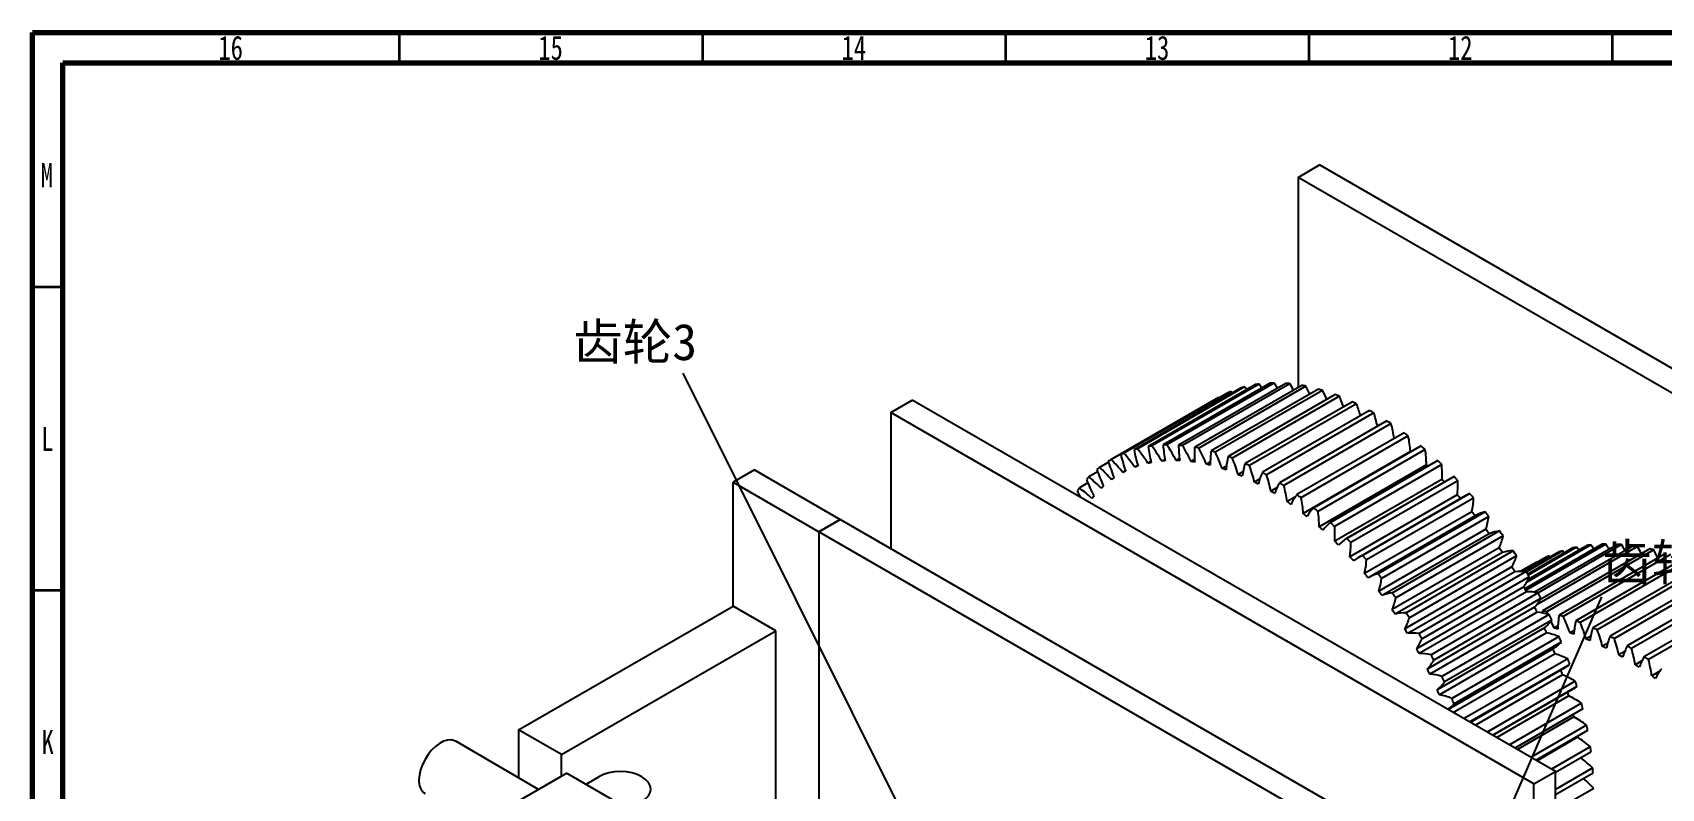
# Model space of a CAD drawing. Header units: millimetres. Extents: x 15 to 836, y 5 to 589.
# Drawn here: x 15 to 283.6, y 464.3 to 589 of the extents above; entities that cross this region are included whole.
import ezdxf

# ---------------------------------------------------------------- set-up
doc = ezdxf.new("R2010")
doc.units = ezdxf.units.MM
doc.styles.add('SLDTEXTSTYLE0', font='TXT', dxfattribs={"width": 0.75})
doc.dimstyles.new('SLDDIMSTYLE0', dxfattribs={"dimtxt": 0.18, "dimasz": 3.556, "dimexe": 0, "dimexo": 0.0625, "dimgap": 0, "dimtad": 0, "dimtih": 1, "dimtoh": 1, "dimdec": 0, "dimrnd": 1e-09, "dimzin": 0, "dimdsep": 46, "dimtxsty": 'Standard', "dimsah": 1, "dimcen": 0.09, "dimadec": 0, "dimazin": 0, "dimtfac": 3.556, "dimtdec": 0, "dimtofl": 0, "dimtmove": 0, "dimatfit": 3, "dimfxl": 1, "dimfrac": 2, "dimtolj": 1, "dimtzin": 0, "dimarcsym": 0})

msp = doc.modelspace()

# ---------------------------------------------------------------- linework, layer by layer
at = {"color": 7, "linetype": 'Continuous', "lineweight": 70}
for p, q in [((15, 5), (15, 589)), ((15, 589), (836, 589)), ((20, 10), (20, 584)), ((20, 584), (831, 584))]:
    msp.add_line(p, q, dxfattribs=at)
at = {"color": 7, "linetype": 'Continuous', "lineweight": 35}
for p, q in [((75.5, 584), (75.5, 589)), ((125.5, 584), (125.5, 589)), ((175.5, 584), (175.5, 589)), ((225.5, 584), (225.5, 589)), ((275.5, 584), (275.5, 589)), ((20, 547), (15, 547)), ((20, 497), (15, 497))]:
    msp.add_line(p, q, dxfattribs=at)
at = {"color": 7, "linetype": 'Continuous', "lineweight": 25}
for p, q in [((223.69, 565.12), (227.22, 567.16)), ((333.29, 505.93), (227.22, 567.16)), ((329.75, 503.88), (223.69, 565.12)), ((223.69, 565.12), (223.69, 530.45)), ((212.11, 529.59), (194.43, 519.38)), ((212.64, 529.81), (194.96, 519.61)), ((214.31, 530.4), (196.63, 520.2)), ((214.87, 530.56), (197.2, 520.36)), ((216.65, 530.94), (198.97, 520.73)), ((217.24, 531.02), (199.56, 520.82)), ((219.1, 531.18), (201.42, 520.98)), ((219.72, 531.2), (202.04, 520.99)), ((221.66, 531.14), (203.98, 520.93)), ((222.3, 531.08), (204.63, 520.88)), ((224.31, 530.81), (206.63, 520.6)), ((224.97, 530.68), (207.3, 520.48)), ((227.03, 530.19), (209.35, 519.99)), ((227.71, 529.99), (210.03, 519.79)), ((229.81, 529.29), (212.13, 519.09)), ((212.86, 529.56), (212.64, 529.81)), ((156.51, 526.34), (160.05, 528.38)), ((266.11, 467.15), (160.05, 528.38)), ((210.55, 528.79), (192.88, 518.58)), ((210.62, 528.72), (210.55, 528.79)), ((230.5, 529.03), (212.82, 518.82)), ((232.63, 528.12), (214.95, 517.91)), ((233.33, 527.78), (215.65, 517.58)), ((235.47, 526.67), (217.79, 516.47)), ((156.51, 526.34), (156.51, 503.89)), ((262.58, 465.11), (156.51, 526.34)), ((236.17, 526.27), (218.49, 516.07)), ((238.31, 524.96), (220.64, 514.76)), ((239.01, 524.51), (221.34, 514.3)), ((241.15, 523.01), (223.47, 512.8)), ((241.84, 522.49), (224.16, 512.28)), ((201.71, 518.63), (201.19, 518.33)), ((204.11, 518.74), (203.56, 518.42)), ((206.61, 518.59), (206.02, 518.25)), ((242.21, 519.88), (224.53, 509.67)), ((243.95, 520.82), (226.27, 510.61)), ((244.63, 520.24), (226.95, 510.03)), ((246.7, 518.4), (229.02, 508.19)), ((134.03, 516.86), (130.5, 514.82)), ((134.03, 516.86), (148.18, 508.7)), ((190.63, 516.55), (189.18, 515.72)), ((192.43, 518.14), (190.94, 517.28)), ((195.24, 516.69), (194.77, 516.42)), ((197.26, 517.6), (196.78, 517.32)), ((199.42, 518.25), (198.92, 517.96)), ((209.2, 518.16), (208.56, 517.8)), ((211.86, 517.48), (211.17, 517.08)), ((214.59, 516.55), (213.81, 516.1)), ((244.83, 517.7), (227.16, 507.49)), ((247.37, 517.77), (229.69, 507.56)), ((249.35, 515.74), (231.67, 505.54)), ((249.39, 515.77), (231.71, 505.56)), ((249.39, 515.77), (249.35, 515.74)), ((130.5, 514.82), (144.64, 506.66)), ((130.5, 494.41), (130.5, 514.82)), ((189.02, 514.71), (187.61, 513.89)), ((217.37, 515.37), (216.49, 514.86)), ((220.22, 513.97), (219.18, 513.37)), ((247.41, 515.31), (229.73, 505.11)), ((250.04, 515.09), (232.36, 504.89)), ((187.61, 512.63), (187.47, 512.55)), ((223.17, 512.39), (221.86, 511.64)), ((249.91, 512.73), (232.23, 502.53)), ((251.25, 512.59), (233.58, 502.38)), ((252, 512.95), (234.32, 502.74)), ((252.63, 512.23), (234.95, 502.02)), ((148.18, 508.7), (144.64, 506.66)), ((144.64, 506.66), (148.18, 508.7)), ((254.24, 447.47), (148.18, 508.7)), ((252.33, 509.98), (234.65, 499.78)), ((253.01, 509.35), (235.34, 499.14)), ((254.51, 509.95), (236.83, 499.75)), ((255.11, 509.19), (237.43, 498.98)), ((144.64, 506.66), (144.64, 447.42)), ((250.71, 445.43), (144.64, 506.66)), ((144.64, 506.66), (144.64, 447.42)), ((254.65, 507.07), (236.97, 496.87)), ((255.2, 506.34), (237.52, 496.14)), ((256.9, 506.8), (239.23, 496.59)), ((257.48, 506), (239.8, 495.79)), ((256.86, 504.03), (239.18, 493.82)), ((257.38, 503.26), (239.7, 493.06)), ((259.17, 503.5), (241.5, 493.3)), ((259.71, 502.67), (242.03, 492.47)), ((264.58, 502.46), (260.56, 500.14)), ((265.11, 502.7), (260.67, 500.14)), ((273.83, 504.62), (261.06, 497.25)), ((266.73, 503.34), (261.14, 500.11)), ((274.46, 504.63), (261.21, 496.98)), ((267.29, 503.52), (261.32, 500.07)), ((271.98, 504.49), (261.39, 498.38)), ((269, 503.99), (261.54, 499.69)), ((271.37, 504.42), (261.6, 498.78)), ((269.58, 504.12), (261.63, 499.53)), ((276.37, 504.59), (262.69, 496.69)), ((279.65, 504.22), (263, 494.61)), ((277.02, 504.54), (263.25, 496.59)), ((278.99, 504.32), (263.57, 495.42)), ((281.67, 503.84), (263.99, 493.63)), ((282.35, 503.68), (264.67, 493.47)), ((265.28, 502.5), (265.11, 502.7)), ((284.4, 503.12), (266.72, 492.91)), ((285.09, 502.9), (267.41, 492.7)), ((258.94, 500.86), (241.26, 490.65)), ((259.43, 500.06), (241.75, 489.86)), ((261.3, 500.09), (243.62, 489.89)), ((263.04, 501.65), (260.42, 500.14)), ((287.17, 502.18), (269.5, 491.97)), ((287.87, 501.91), (270.2, 491.7)), ((289.98, 501.02), (272.3, 490.82)), ((290.68, 500.7), (273.01, 490.49)), ((292.8, 499.65), (275.12, 489.44)), ((260.88, 497.58), (243.2, 487.38)), ((261.8, 499.24), (244.13, 489.03)), ((293.51, 499.27), (275.83, 489.06)), ((295.63, 498.06), (277.95, 487.86)), ((296.34, 497.63), (278.66, 487.43)), ((95.14, 474), (130.5, 494.41)), ((137.57, 490.33), (130.5, 494.41)), ((261.33, 496.77), (243.65, 486.57)), ((262.66, 494.23), (244.99, 484.03)), ((263.27, 496.59), (245.6, 486.38)), ((263.74, 495.71), (246.06, 485.51)), ((298.46, 496.27), (280.78, 486.07)), ((299.17, 495.79), (281.49, 485.59)), ((263.08, 493.4), (245.4, 483.2)), ((265.08, 493.01), (247.4, 482.8)), ((265.5, 492.11), (247.82, 481.91)), ((102.21, 469.92), (137.57, 490.33)), ((137.57, 446.77), (137.57, 490.33)), ((264.29, 490.82), (246.61, 480.61)), ((264.66, 489.98), (246.98, 479.77)), ((266.71, 489.37), (249.03, 479.17)), ((266.53, 491.15), (265.89, 490.78)), ((269.22, 490.39), (268.52, 489.99)), ((271.95, 489.42), (271.19, 488.98)), ((265.74, 487.37), (248.41, 477.36)), ((266.07, 486.52), (249.31, 476.85)), ((267.08, 488.47), (249.4, 478.27)), ((274.72, 488.25), (273.88, 487.77)), ((277.54, 486.9), (276.59, 486.35)), ((268.15, 485.71), (251.06, 475.84)), ((268.47, 484.8), (252, 475.29)), ((252.1, 475.24), (267.63, 484.21)), ((280.39, 485.37), (279.29, 484.74)), ((283.33, 483.7), (281.99, 482.93)), ((267.29, 483.05), (252.93, 474.76)), ((269.39, 482.03), (254.86, 473.64)), ((269.67, 481.13), (255.78, 473.11)), ((255.79, 473.11), (269.45, 481)), ((268.32, 479.58), (256.44, 472.73)), ((270.43, 478.37), (258.55, 471.51)), ((270.65, 477.48), (259.44, 471)), ((269.15, 476.15), (259.84, 470.77)), ((102.21, 469.92), (95.14, 474)), ((95.14, 474), (95.14, 466.06)), ((271.26, 474.75), (262.1, 469.47)), ((271.43, 473.87), (262.95, 468.97)), ((269.78, 472.77), (263.08, 468.9)), ((98.41, 464.15), (84.77, 472.11)), ((271.87, 471.19), (265.49, 467.51)), ((271.98, 470.32), (266.11, 466.94)), ((102.21, 466.35), (102.21, 469.92)), ((272.26, 467.71), (266.11, 464.16)), ((103.12, 466.87), (92.52, 460.75)), ((103.12, 466.87), (113.73, 460.69)), ((106.28, 465.03), (108.4, 466.26)), ((262.58, 465.11), (266.11, 467.15)), ((262.58, 332.42), (262.58, 465.11)), ((266.11, 334.46), (266.11, 467.15)), ((272.32, 466.87), (266.11, 463.29)), ((272.43, 464.33), (266.11, 460.69))]:
    msp.add_line(p, q, dxfattribs=at)
at = {"color": 7, "linetype": 'Continuous', "lineweight": 25, "flags": 128}
for points in [[(215.22, 530.11), (215.1, 530.27), (214.87, 530.56)], [(267.58, 503.17), (267.52, 503.24), (267.29, 503.52)], [(269.96, 503.61), (269.8, 503.83), (269.58, 504.12)], [(263.99, 493.63), (263.96, 493.34), (263.96, 493.28)], [(264.87, 493.07), (264.84, 493.14), (264.67, 493.47)], [(269.45, 481), (269.48, 481.02), (269.67, 481.13)], [(269.78, 472.77), (269.77, 472.87), (269.76, 472.91)], [(84.77, 472.11), (84.58, 472.21), (84.04, 472.34), (83.43, 472.31), (82.78, 472.11), (82.11, 471.76), (81.44, 471.27), (80.8, 470.65), (80.22, 469.92), (79.71, 469.12), (79.29, 468.28), (78.98, 467.41), (78.79, 466.56), (78.72, 465.75)], [(115.47, 462.18), (116.09, 462.62), (116.56, 463.11), (116.84, 463.66), (116.94, 464.22), (116.84, 464.78), (116.56, 465.32), (116.09, 465.82), (115.47, 466.26), (114.71, 466.62), (113.85, 466.89), (112.91, 467.05), (111.94, 467.11), (110.96, 467.05), (110.02, 466.89), (109.16, 466.62), (108.4, 466.26)]]:
    msp.add_lwpolyline(points, dxfattribs=at)
at = {"color": 7, "linetype": 'Continuous', "lineweight": 25}
for centre, radius, start, end in [((219.22, 513.79), 17.32, 112.3047, 114.2067), ((219.5, 512.97), 18.19, 104.7233, 106.5643), ((219.8, 511.49), 19.7, 97.4806, 99.2262), ((193.89, 514), 28.9, 34.5163, 36.0953), ((219.98, 509.33), 21.87, 90.6851, 92.3134), ((195.15, 514.96), 29.45, 31.4745, 33.4612), ((219.89, 506.51), 24.69, 84.3931, 85.8948), ((196.89, 515.9), 29.61, 28.4542, 30.8566), ((219.41, 503.07), 28.16, 78.6166, 79.9922), ((199.13, 516.79), 29.34, 25.4153, 28.2606), ((218.46, 499.09), 32.25, 73.3355, 74.5923), ((201.89, 517.59), 28.65, 22.3164, 25.6529), ((216.98, 494.68), 36.91, 68.5106, 69.6593), ((205.16, 518.26), 27.53, 19.1108, 23.0152), ((214.96, 489.96), 42.05, 64.0931, 65.1462), ((208.81, 518.71), 26.14, 15.7559, 20.3181), ((212.41, 485.07), 47.57, 60.0321, 61.0021), ((212.84, 518.9), 24.47, 12.1891, 17.5415), ((209.41, 480.15), 53.32, 56.2778, 57.1767), ((217.34, 518.82), 22.41, 8.312, 14.6843), ((206.06, 475.37), 59.17, 52.7843, 53.623), ((221.87, 518.36), 20.4, 4.2669, 11.6767), ((201.44, 503.79), 17.09, 120.069, 121.9882), ((173.92, 500.06), 26.5, 38.1199, 44.342), ((201.54, 503.58), 17.32, 112.3047, 114.2067), ((219.16, 525.31), 25.42, 193.4817, 199.8786), ((174.18, 501.23), 27.74, 35.4623, 41.4971), ((201.82, 502.76), 18.19, 104.7233, 106.5643), ((220.02, 524.49), 23.78, 190.3984, 197.0877), ((174.82, 502.4), 28.69, 32.8497, 38.751), ((202.13, 501.28), 19.7, 97.4806, 99.2262), ((220.77, 523.46), 21.97, 187.1335, 194.1849), ((175.88, 503.56), 29.3, 30.2603, 36.0787), ((202.31, 499.12), 21.87, 90.6851, 92.3134), ((221.45, 522.25), 20.06, 183.6497, 191.1412), ((177.38, 504.69), 29.57, 27.6728, 33.4569), ((203.19, 496.5), 21.93, 87.4803, 89.0341), ((222.1, 520.9), 18.12, 179.9055, 187.9242), ((202.21, 496.3), 24.69, 84.3931, 85.8948), ((179.34, 505.76), 29.46, 25.0661, 30.8637), ((222.78, 519.43), 16.2, 175.8544, 184.4973), ((201.74, 492.87), 28.16, 78.6166, 79.9922), ((181.76, 506.74), 29, 22.4186, 28.2777), ((223.54, 517.85), 14.34, 171.4461, 180.8193), ((200.78, 488.89), 32.25, 73.3355, 74.5923), ((184.62, 507.57), 28.2, 19.7078, 25.6778), ((224.4, 516.17), 12.61, 166.628, 176.8438), ((199.3, 484.48), 36.91, 68.5106, 69.6593), ((187.91, 508.22), 27.08, 16.9093, 23.0426), ((202.48, 470.86), 64.92, 49.5099, 50.2982), ((226.38, 517.51), 18.46, 0.5707, 8.492), ((198.83, 466.76), 70.41, 46.4172, 47.164), ((202.38, 502.71), 18.53, 135.408, 137.2266), ((174.34, 497.74), 23.31, 43.6631, 50.4412), ((201.67, 503.47), 17.49, 127.8315, 129.7214), ((216.96, 526.15), 28.03, 199.2329, 205.2272), ((173.99, 498.9), 25.01, 40.8453, 47.3132), ((218.15, 525.88), 26.86, 196.4167, 202.5837), ((202.39, 502.14), 16.19, 116.1823, 118.0844), ((202.59, 501.66), 16.71, 108.4874, 110.3499), ((202.89, 500.57), 17.83, 101.0583, 102.8417), ((203.13, 498.86), 19.57, 94.0286, 95.7048), ((202.93, 493.54), 24.9, 81.4464, 82.8738), ((202.27, 490.02), 28.48, 75.9211, 77.2264), ((201.12, 486.04), 32.62, 70.8734, 72.0657), ((199.46, 481.71), 37.26, 66.2582, 67.3493), ((225.4, 514.38), 11.03, 161.3492, 172.5198), ((197.28, 479.75), 42.05, 64.0931, 65.1462), ((191.57, 508.65), 25.69, 13.9968, 20.3497), ((226.56, 512.48), 9.63, 155.5666, 167.7927), ((194.73, 474.86), 47.57, 60.0321, 61.0021), ((195.54, 508.8), 24.07, 10.9412, 17.5755), ((202.84, 469.88), 63.64, 48.395, 48.7076), ((230.91, 516.3), 16.52, 356.5759, 5.1041), ((195.28, 463.17), 75.46, 43.473, 44.1861), ((203.67, 501.63), 20.21, 142.6431, 144.3592), ((213.75, 525.54), 29.15, 204.6023, 206.8135), ((174.91, 496.58), 21.47, 46.6003, 53.7602), ((215.57, 526.09), 28.89, 201.9571, 207.8316), ((202.87, 501.55), 16.95, 131.6606, 133.5056), ((202.44, 502.07), 16.27, 123.9695, 125.8655), ((197.3, 477.15), 42.31, 62.025, 63.0275), ((194.67, 472.5), 47.66, 58.123, 59.0491), ((227.89, 510.44), 8.44, 149.2549, 162.6074), ((191.73, 469.95), 53.32, 56.2778, 57.1767), ((199.78, 508.65), 22.29, 7.7101, 14.6939), ((199.29, 466.08), 68.84, 45.1413, 45.6553), ((235.39, 514.72), 14.65, 352.2328, 1.4724), ((203.8, 500.66), 18.23, 139.0827, 140.84), ((191.65, 467.9), 53.16, 54.5044, 55.3654), ((229.39, 508.25), 7.46, 142.4205, 156.9153), ((188.38, 465.17), 59.17, 52.7843, 53.623), ((204.19, 508.16), 20.4, 4.2669, 11.6767), ((231.02, 505.88), 6.71, 135.1151, 150.6842), ((184.8, 460.66), 64.92, 49.5099, 50.2982), ((195.94, 462.85), 73.5, 42.0497, 42.7435), ((254.12, 507.62), 5.74, 111.7101, 119.9864), ((192.01, 460.18), 79.89, 40.6474, 41.3339), ((239.74, 512.78), 12.9, 347.4891, 357.5517), ((188.36, 463.49), 58.66, 51.1251, 51.9314), ((208.7, 507.31), 18.46, 0.5707, 8.492), ((232.77, 503.3), 6.17, 127.4467, 143.9139), ((181.15, 456.56), 70.41, 46.4172, 47.164), ((193.04, 460.33), 77.33, 39.2731, 39.9437), ((255.92, 504.3), 5.83, 104.0404, 119.9227), ((189.19, 457.85), 83.55, 37.9134, 38.5797), ((243.9, 510.51), 11.29, 342.293, 353.2915), ((184.92, 459.41), 64, 47.9458, 48.7066), ((213.24, 506.09), 16.52, 356.5759, 5.1041), ((181.5, 455.76), 69, 44.9312, 45.6548), ((234.6, 500.48), 5.84, 119.5775, 136.6528), ((177.6, 452.97), 75.46, 43.473, 44.1861), ((190.65, 458.44), 80.38, 36.5754, 37.229), ((257.62, 500.71), 6.13, 96.7328, 113.2701), ((247.81, 507.94), 9.86, 336.5996, 348.6378), ((186.99, 456.19), 86.31, 35.2463, 35.8983), ((217.71, 504.51), 14.65, 352.2328, 1.4724), ((178.26, 452.65), 73.5, 42.0497, 42.7435), ((236.44, 497.42), 5.73, 111.7063, 129.0091), ((174.33, 449.98), 79.89, 40.6474, 41.3339), ((188.91, 457.19), 82.52, 33.9329, 34.5751), ((259.16, 496.86), 6.65, 89.9143, 105.5756), ((251.43, 505.12), 8.63, 330.3796, 343.5351), ((185.54, 455.2), 88.06, 32.6229, 33.2662), ((273.74, 483.06), 21.45, 113.7311, 115.2848), ((273.99, 482.41), 22.15, 107.6085, 109.1295), ((274.31, 481.25), 23.35, 101.6683, 103.1364), ((274.59, 479.55), 25.08, 95.9787, 97.3787), ((242.19, 483.58), 36.39, 33.7726, 35.061), ((274.74, 477.31), 27.32, 90.5867, 91.9089), ((243.53, 484.57), 36.86, 31.4135, 32.9622), ((274.67, 474.54), 30.09, 85.518, 86.7578), ((245.25, 485.54), 37.02, 29.0661, 30.8794), ((274.31, 471.27), 33.38, 80.7802, 81.9372), ((247.37, 486.47), 36.84, 26.7121, 28.8019), ((273.59, 467.55), 37.17, 76.3667, 77.4436), ((249.9, 487.34), 36.33, 24.3328, 26.7192), ((222.06, 502.57), 12.9, 347.4891, 357.5517), ((175.36, 450.13), 77.33, 39.2731, 39.9437), ((238.24, 494.1), 5.82, 104.0348, 121.1481), ((171.52, 447.64), 83.55, 37.9134, 38.5797), ((187.94, 456.56), 83.68, 31.323, 31.9593), ((260.48, 492.75), 7.39, 83.6327, 98.2312), ((184.96, 454.83), 88.75, 30.0211, 30.6612), ((226.22, 500.3), 11.29, 342.293, 353.2915), ((254.74, 502.1), 7.62, 323.6329, 337.9332), ((187.82, 456.49), 83.82, 28.7241, 29.3596), ((172.97, 448.24), 80.38, 36.5754, 37.229), ((239.95, 490.51), 6.13, 96.7328, 113.2701), ((230.13, 497.74), 9.86, 336.5996, 348.6378), ((169.31, 445.99), 86.31, 35.2463, 35.8983), ((261.53, 488.43), 8.34, 77.8917, 91.3502), ((257.72, 498.94), 6.82, 316.4026, 331.796), ((188.61, 456.9), 82.93, 26.1146, 26.7547), ((185.31, 455.03), 88.35, 27.4196, 28.0616), ((171.23, 446.99), 82.52, 33.9329, 34.5751), ((241.49, 486.65), 6.65, 89.9143, 105.5756), ((233.76, 494.92), 8.63, 330.3796, 343.5351), ((167.87, 444.99), 88.06, 32.6229, 33.2662), ((262.25, 483.92), 9.51, 72.6614, 84.9894), ((255.91, 457.35), 37.17, 76.3667, 77.4436), ((260.38, 495.69), 6.24, 308.7865, 325.1167), ((186.64, 455.68), 86.87, 24.7968, 25.446), ((233.01, 477.49), 35.47, 22.0019, 24.0798), ((283.75, 490.21), 17.25, 170.9735, 178.6692), ((254.79, 453.23), 41.44, 72.2612, 73.2629), ((235.55, 478.09), 35.05, 19.8417, 24.6364), ((284.64, 488.51), 15.54, 167.1157, 175.366), ((253.24, 448.79), 46.15, 68.4414, 69.3737), ((238.87, 478.72), 33.92, 17.611, 22.5125), ((170.26, 446.36), 83.68, 31.323, 31.9593), ((242.81, 482.55), 7.39, 83.6327, 98.2312), ((237.07, 491.9), 7.62, 323.6329, 337.9332), ((167.28, 444.63), 88.75, 30.0211, 30.6612), ((190.33, 457.7), 81.04, 23.473, 24.123), ((262.61, 479.28), 10.89, 67.8942, 79.1585), ((256.36, 454.49), 37.52, 74.3039, 75.2883), ((188.93, 456.69), 84.37, 22.1307, 22.7926), ((255.09, 450.39), 41.81, 70.3424, 71.2581), ((253.4, 446.02), 46.5, 66.6543, 67.5074), ((285.64, 486.73), 13.96, 162.9665, 171.829), ((251.26, 444.1), 51.24, 64.8819, 65.7514), ((242.48, 479.17), 32.56, 15.3115, 20.3486), ((286.77, 484.85), 12.52, 158.5033, 168.0309), ((248.85, 439.26), 56.64, 61.5565, 62.3698), ((246.36, 479.41), 31.01, 12.9289, 18.1325), ((170.15, 446.28), 83.82, 28.7241, 29.3596), ((243.85, 478.23), 8.34, 77.8917, 91.3502), ((167.63, 444.82), 88.35, 27.4196, 28.0616), ((262.71, 492.41), 5.88, 300.9384, 317.9341), ((192.93, 458.77), 78.22, 20.7767, 21.4422), ((262.6, 474.56), 12.45, 63.5352, 73.8347), ((251.3, 441.45), 51.53, 63.2135, 64.0102), ((248.82, 436.78), 56.81, 59.9941, 60.7405), ((288.04, 482.87), 11.25, 153.7092, 163.9444), ((246.07, 434.36), 62.28, 58.4394, 59.2028), ((250.47, 479.42), 29.3, 10.4475, 15.8508), ((240.05, 488.73), 6.82, 316.4026, 331.796), ((170.94, 446.69), 82.93, 26.1146, 26.7547), ((196.36, 460), 74.58, 18.0019, 18.6889), ((264.75, 489.19), 5.76, 300.0209, 310.3254), ((192.13, 457.92), 80.94, 19.3981, 20.0787), ((245.99, 432.11), 62.28, 56.9705, 57.6726), ((289.44, 480.78), 10.14, 148.5776, 159.545), ((242.95, 429.49), 68.06, 55.506, 56.2256), ((254.76, 479.18), 27.48, 7.85, 13.4896), ((290.96, 478.55), 9.21, 143.1166, 154.8135), ((244.57, 473.72), 9.51, 72.6614, 84.9894), ((242.7, 485.48), 6.24, 308.7865, 325.1167), ((168.96, 445.48), 86.87, 24.7968, 25.446), ((262.2, 469.81), 14.18, 59.5298, 68.9761), ((196.15, 459.25), 76.7, 16.5744, 17.2798), ((242.87, 427.51), 67.84, 54.1192, 54.7825), ((172.65, 447.49), 81.04, 23.473, 24.123), ((244.93, 469.08), 10.89, 67.8942, 79.1585), ((244.99, 482.26), 5.95, 304.8918, 317.8767), ((171.25, 446.48), 84.37, 22.1307, 22.7926), ((200.59, 461.28), 70.16, 15.1226, 15.6793), ((261.43, 465.12), 16.02, 55.8262, 64.5321), ((200.87, 460.55), 71.8, 13.6327, 14.3698), ((205.55, 462.5), 65.05, 12.1102, 12.4801), ((260.3, 460.54), 17.94, 52.3779, 60.4502), ((258.86, 456.15), 19.89, 49.1431, 56.6795), ((206.14, 461.72), 66.41, 10.543, 11.3195), ((211.77, 462.64), 60.71, 7.2722, 8.0967), ((257.08, 451.95), 21.88, 46.0916, 52.764), ((217.57, 463.25), 54.87, 3.7831, 4.665), ((81.09, 465.44), 2.39, 172.5975, 235.4674), ((255.05, 448.03), 23.83, 43.1856, 48.8127)]:
    msp.add_arc(centre, radius, start, end, dxfattribs=at)

# ---------------------------------------------------------------- texts
at = {"color": 7, "linetype": 'Continuous', "lineweight": 0, "attachment_point": 2, "style": 'SLDTEXTSTYLE0'}
for s, insert, char_height in [('16', (47.67, 588.47), 3.969), ('15', (100.42, 588.47), 3.969), ('14', (150.42, 588.47), 3.969), ('13', (200.42, 588.47), 3.969), ('12', (250.42, 588.47), 3.969), ('M', (17.36, 567.47), 3.97), ('L', (17.45, 523.97), 3.97), ('K', (17.49, 473.97), 3.97)]:
    msp.add_mtext(s, dxfattribs=dict(at, insert=insert, char_height=char_height))
at = {"char_height": 6, "attachment_point": 1}
for s, width, insert in [('{\\fSimSun|b0|i0|c134|p107;齿轮3}', 42.4547, (104.12, 540.98)), ('{\\fSimSun|b0|i0|c134|p107;齿轮\\fSimSun|b0|i0|c0|p107;4}', 38.8411, (273.83, 504.63))]:
    msp.add_mtext_dynamic_manual_height_columns(s, width=width, gutter_width=17.5, heights=[0], dxfattribs=dict(at, insert=insert))

# ---------------------------------------------------------------- leaders
at = {"color": 7, "linetype": 'Continuous', "lineweight": 0}
for points in [[(167.9, 441.34), (122.27, 532.8)], [(245.82, 431.51), (273.79, 495.92)]]:
    msp.add_leader(points, dimstyle='SLDDIMSTYLE0', dxfattribs=at)

doc.saveas('drawing.dxf')
